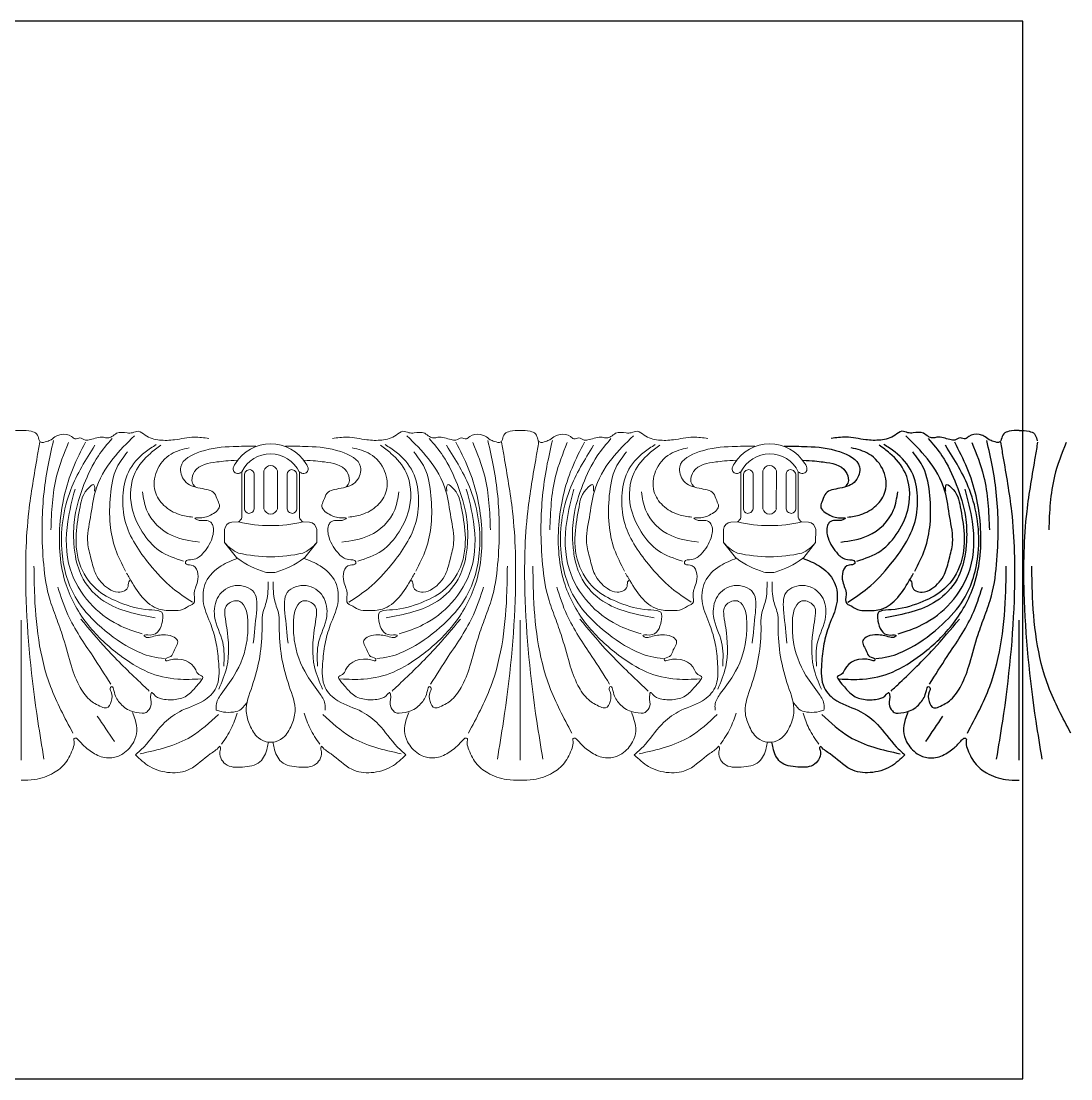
# Model space of a CAD drawing. Header units: millimetres. Extents: x 1308 to 1478, y 739 to 849.
# Drawn here: x 1369.2 to 1478.4, y 739.1 to 849.1 of the extents above; entities that cross this region are included whole.
import ezdxf

# ---------------------------------------------------------------- set-up
doc = ezdxf.new("R2010")
doc.units = ezdxf.units.MM
doc.layers.add('0.15', color=7, linetype='Continuous', lineweight=15)

msp = doc.modelspace()

# ---------------------------------------------------------------- linework, layer by layer
at = {"color": 7, "ltscale": 1000}
for p, q in [((1472.993100493983, 772.2223983788208), (1472.993100494215, 786.7732576365743)), ((1473.001883604633, 772.222399503713), (1472.998156449652, 786.7732582841054))]:
    msp.add_line(p, q, dxfattribs=at)
at = {"color": 6, "ltscale": 1000}
msp.add_lwpolyline([(1308.375779815698, 739.0793765252602), (1473.375779815698, 739.0793765252602), (1473.375779815698, 849.0793765252602), (1308.375779815698, 849.0793765252602)], close=True, dxfattribs=at)
at = {"color": 7, "ltscale": 1000}
for points in [[(1471.100607500364, 805.439387744751), (1470.986986235319, 805.3265137178169), (1470.322104700328, 805.3703132359005), (1469.891275802813, 805.5528897217519), (1469.343241373263, 805.9178857058796), (1468.833558600814, 806.0830365769143), (1467.766522304573, 805.8954364905294), (1467.402719200541, 805.6376629826191), (1466.886943174246, 805.7313845320532), (1466.323854823084, 805.5086192411181), (1465.807720370194, 805.5555585096517), (1464.4510752975, 805.7976332656035), (1463.996231810841, 805.7408037833447), (1463.560026512783, 805.8734582377292), (1463.067189795616, 806.2144351312818), (1461.967895096004, 806.2522691236445), (1461.437065148213, 806.2712646135988), (1460.811610550572, 806.4227575704499), (1460.110169491916, 806.0249511946677), (1458.604777337237, 805.5123869417512), (1457.047413310804, 805.5428425206846), (1455.001872114091, 805.8175706808033), (1453.466013689711, 805.6706303620231)], [(1472.993100494565, 806.5117694941218), (1471.947569800494, 806.421344682567), (1471.394158970401, 806.1618443119733), (1471.145769264967, 805.5861710759855), (1471.100607500364, 805.439387744751)], [(1472.993100494448, 806.5117694941218), (1474.038654316169, 806.4216124947925), (1474.59213159834, 806.1622538870361), (1474.840668752509, 805.5866442941988), (1474.885868113673, 805.4398725357823)], [(1465.372590352035, 800.1991443257939), (1465.368647658335, 800.7102956910312), (1465.42492065085, 800.8597478101074), (1465.873670883429, 800.6448318951807), (1466.871172399213, 798.579661068994), (1467.279061987716, 795.7250000045387), (1466.779415163164, 792.2896421034748), (1464.956456949189, 789.8233681635975), (1462.685465356055, 788.597766594663), (1459.709806863753, 787.869187514174), (1458.502267299871, 787.6834712780183), (1458.378251660568, 787.6062334181552), (1458.270006795949, 787.2503427102274), (1458.31660226751, 786.6779662120898), (1458.672519984026, 785.7033876877031), (1459.585791224334, 785.239175590912), (1460.220564916217, 785.1617807435032), (1460.084004342159, 785.0423132407523), (1459.563927195453, 785.0226898007895), (1458.867504110745, 785.1795203332949), (1458.229504578467, 785.2481238795954), (1457.248490691021, 785.0815601208524), (1456.748127013048, 784.6501584157741), (1457.130568305682, 783.5405706241072), (1457.447775938152, 783.0057141433281), (1458.002620475087, 782.6688189252673), (1457.98290700647, 782.619367856496), (1457.606200541089, 782.619367856496), (1454.84452279082, 781.623282041859), (1454.509035396342, 781.1286143661928), (1454.093977273744, 780.8254714650029), (1454.142006451915, 780.7138533382604), (1454.732693659327, 779.9639239549797), (1455.658509834389, 779.006771045264), (1456.983613357133, 778.5281160966188), (1458.420546011253, 778.6078657567778), (1459.218762279907, 779.0705079783729), (1459.442420542891, 779.2460200257701), (1459.522349697723, 779.0705079783729), (1459.485790174174, 778.0624911121486), (1459.824503408814, 777.337208769568), (1460.211604248452, 777.1114607156996), (1460.405154668446, 777.1114607156996), (1461.614844792475, 777.3372087695097), (1462.760376536822, 778.2077045681581), (1463.357156998198, 779.4650176161595), (1463.582965821446, 779.8680045800793), (1463.711999434698, 779.7873129948202), (1463.647482627955, 779.3359738746585), (1463.631353426445, 778.3365913220841), (1464.115229475963, 777.6595041481414), (1464.647851557424, 777.7671975868798), (1465.896610192209, 778.5179119076856), (1466.981209397036, 780.0006590344929), (1467.864014367759, 782.3047648661232), (1468.732840696885, 785.281091258621), (1469.44395927661, 787.2815832265114), (1470.128195853624, 789.327130612648), (1470.695226898486, 793.036117761214), (1470.824618938448, 796.6776002760962), (1470.231064317468, 802.7167531846717), (1469.637509696837, 805.4667035732346)], [(1454.310825429344, 780.6780601837017), (1456.715868609677, 780.6483895423517), (1459.834180929884, 781.3903125620491), (1462.753924856381, 783.1537533745795), (1465.990876415464, 786.2281969670948), (1468.324234255077, 790.4721975838984), (1468.970477601466, 796.6845077270045), (1467.598778607393, 802.606233970575), (1466.299481807462, 805.2929183886081)], [(1463.550348991714, 805.6632519484192), (1464.972227724455, 803.8646459312804), (1466.466150224394, 800.8787433000325), (1467.417056268732, 797.5441713867986), (1467.533186520635, 795.0816651473797), (1467.359349569258, 793.4301564365378), (1466.547513085952, 791.054464295732), (1464.38369107719, 788.7560100148476), (1459.059979250374, 787.0407643709259)], [(1461.616361431265, 790.9623224750321), (1461.73635144527, 790.8886854746597), (1461.880438980133, 790.2820856972176), (1462.263597126072, 789.8351422276392), (1462.910557325882, 789.6834922832713), (1463.917019509197, 790.0585354686409), (1465.23531292444, 791.5678134863192), (1465.725640654866, 793.143026262398), (1466.081916798092, 794.8232636894609), (1465.793024875176, 797.4650496767063), (1465.276531995576, 800.2098194771606), (1463.463968156324, 803.559305204828), (1461.218424858944, 805.948969234938)], [(1468.086597350844, 805.2549274087287), (1469.311699823196, 801.7569314871143), (1469.906688150902, 796.1601694100464)], [(1471.06655696344, 805.2943312762), (1471.316380375833, 803.8115841494218), (1472.203128040022, 798.0805977427153), (1472.495962656638, 789.642204565338), (1471.258673676009, 776.2613732945101), (1470.626767397811, 772.3376272185924)], [(1474.91995580513, 805.2948247939566), (1474.670512201916, 803.8120137243168), (1473.78523253994, 798.0808003681814), (1473.494559399736, 789.6423324589778), (1474.735275795403, 776.2618185546235), (1475.368187107797, 772.3382344681231)], [(1477.899925413261, 805.2561842346258), (1476.675718981143, 801.7578746217696), (1476.082164265168, 796.1609603240431)], [(1448.582808281713, 804.8723488227042), (1450.959535752376, 804.8411083061583), (1454.337349005811, 804.3098625382918), (1456.401528391008, 802.7158112597463), (1455.995072509348, 801.2781195511852), (1454.368890555645, 800.4967926639874), (1452.898624218022, 799.9653899086334), (1452.554893009317, 799.2153035378942), (1452.367077416809, 798.6214197495647), (1453.305438526393, 797.7151307963577), (1454.619072394631, 797.4338091604222), (1454.931620480213, 797.4025686439054), (1454.738428486929, 797.2502907494709), (1453.840211168117, 797.1642615885285), (1453.286441911197, 796.9675562258853), (1453.077120716403, 796.6355276210161), (1453.134827415644, 795.3559223451812), (1454.162078347592, 793.6584162908766), (1455.149543915828, 793.0858828052806), (1455.900089432787, 792.8489886375537), (1455.900089432787, 792.6910591924025), (1455.327323560556, 792.5135063072012), (1454.652406078018, 790.7996735509296), (1455.010115928086, 789.4481679908567), (1455.069973187474, 788.5140922465871), (1455.368184204632, 788.35506388879), (1456.203676850488, 787.897916230424), (1457.138453693082, 787.7787627027064), (1458.689724465785, 787.9377910604744), (1460.380064799403, 789.1500486902005), (1461.732408751453, 791.1574481089701), (1462.030978195555, 791.6543136099281)], [(1455.15456188966, 797.4901676801019), (1456.524827177007, 797.7639539150332), (1458.148141716909, 798.7120015485489), (1459.07575002564, 800.1867423118019), (1458.906931048212, 802.2723215155929), (1457.388993959128, 804.0630781567233), (1455.543096436373, 804.7123785396616)], [(1455.192555120168, 788.6685679663133), (1457.245264850742, 790.1045328121327), (1459.639913656702, 792.5932559673602), (1462.175424157129, 797.0499746737696), (1462.417720608832, 799.6931735487233), (1461.839936762768, 802.187391267209), (1460.103000957821, 804.2571147314666), (1458.944924278836, 805.0359298184558)], [(1456.111919614556, 792.9152373709876), (1458.612304297927, 794.004416785021), (1460.407663655653, 795.9692725858695), (1461.500506674591, 798.5832717820522), (1461.137778850691, 802.1439057241587), (1459.561418208945, 804.1291699026406), (1458.460331375896, 804.9706230100637)], [(1458.088642883999, 782.7802800644931), (1459.410520566347, 782.9920562290281), (1461.667175091407, 783.9016419201143), (1465.048931038658, 786.3708986228376), (1467.21812944808, 788.9197479982031), (1468.74000923098, 793.7494690522944), (1467.833906524884, 800.3613124339536), (1465.350726323155, 804.9648144717139)], [(1462.142090473742, 791.886184177034), (1463.199449248914, 794.1796148572976), (1463.73923986447, 796.7429070845465), (1463.718092688894, 799.7308505535111), (1463.039949365961, 802.6363755744751), (1461.948540053982, 804.2718715583251)], [(1454.456000405549, 794.9005001970727), (1457.302628431888, 795.5764729947186), (1459.951965622557, 798.2521987018627), (1460.374732087785, 800.1392896771649)], [(1460.418058029911, 785.3442002418378), (1462.924535967129, 786.3170519034538), (1465.865785495913, 788.5731195539629), (1467.900932318251, 792.1149149936318), (1468.150755730643, 797.0268975082363), (1467.394833813141, 800.4054259270997)], [(1450.499255268787, 793.2196938970519), (1452.200507009587, 792.4259236834405), (1453.778456782409, 790.7472948348659), (1454.020113191171, 788.4772468820374), (1453.253754404093, 786.2635479550445), (1452.704405695386, 784.3238183411813), (1452.456123954104, 782.2457791393317), (1452.723875219071, 779.7686592410828), (1454.041874528117, 778.3922077805546), (1456.546629481669, 777.2589746848316), (1458.273002963, 775.9284946142507), (1460.21322497127, 773.626026302918), (1461.122703855228, 772.7777483605241)], [(1467.616341515513, 775.0459759143923), (1469.94253082103, 779.8769528686462), (1471.614591392874, 789.7976222102225), (1471.664412704715, 792.3987484298341)], [(1478.377919156756, 775.0473541858009), (1476.050492488615, 779.8777351358367), (1474.375890824896, 789.7979758591027), (1474.325403244653, 792.3990892317888)], [(1463.687984845437, 780.1322145763479), (1465.522412713803, 783.0008475300492), (1468.133909675478, 787.3359009084743), (1469.184458343265, 790.229965840459)], [(1459.689376541599, 779.4132117346089), (1460.601572501891, 780.2824516330656), (1464.102326114615, 783.7807615296551), (1466.783716283458, 786.8905273141208)], [(1452.493690324784, 776.9883850798578), (1455.348506566555, 774.6586238962991), (1460.622351412148, 772.8815339184584)], [(1461.416993252304, 777.1927802510836), (1461.157850745552, 776.4505432563237), (1460.967884592897, 775.2247846998434), (1461.296203453279, 774.1373321484934), (1462.411268927575, 772.8903802767963), (1463.55930965878, 772.4732644359974), (1465.037461383919, 772.7165950920244), (1466.255036895582, 773.516132531593), (1467.022428467822, 774.2943196684864), (1467.350747328204, 774.524306385305), (1467.47261240736, 774.4894551558464), (1467.48981688912, 774.1940046431482), (1467.594119059806, 773.4814382896511), (1468.391976901748, 771.93244242941), (1469.617796227521, 770.8999355100605), (1471.596670057344, 770.2175107603762), (1472.993100493866, 770.1299117241797), (1472.997760041104, 770.1299117241797)], [(1463.305901979515, 774.1754801158604), (1465.080831015202, 776.799055550764)]]:
    msp.add_spline(points, degree=3, dxfattribs=at)
for points, knots in [([(1450.4744073414, 803.4185603146834), (1451.520927126472, 803.3677690470868), (1452.844610459822, 803.2322386292435), (1454.858822397142, 802.8998800015761), (1455.329318355023, 801.3572373516727), (1455.173151154489, 800.9169562735406), (1454.880303141847, 800.6401710875725), (1454.835086052492, 800.6024798293292)], [0, 0, 0, 0, 1.059960521990603, 2.633749224499352, 3.23269479880992, 3.648888026279081, 3.724523652289306, 3.724523652289306, 3.724523652289306, 3.724523652289306]), ([(1461.122703855228, 772.7777483605241), (1460.652157984394, 772.3272610511558), (1459.643258456559, 771.3613691754217), (1457.576983689749, 770.7844338532232), (1455.167223526583, 771.092533854644), (1453.765923275216, 772.7274319979115), (1452.67546274322, 773.2610760867756), (1452.362741872737, 773.6844688404162), (1452.19923448034, 773.536357641271), (1452.515434293378, 772.8499269383246), (1451.841115708881, 771.457481473677), (1449.95293555241, 771.4539919985618), (1448.041680962382, 771.7326913407232), (1447.444418989773, 773.1716036444341), (1447.32926834172, 773.907361001875), (1447.29893934268, 774.1082225106875)], [0, 0, 0, 0, 1.22365319609993, 2.623640347434239, 3.928188809638126, 5.628033051819509, 6.377682376272624, 6.419805265586657, 6.46616871036114, 6.703969243148592, 7.668595626869912, 8.807610128940487, 10.02275243964195, 11.0595638399057, 11.44950961451036, 11.44950961451036, 11.44950961451036, 11.44950961451036])]:
    msp.add_open_spline(points, degree=3, knots=knots, dxfattribs=at)
at = {"layer": '0.15', "color": 7, "ltscale": 1000}
for p, q in [((1394.471164504135, 802.3131319684544), (1394.473467489075, 798.352480299196)), ((1395.877978198998, 802.3131319684544), (1395.873655098443, 798.3452678638205)), ((1446.347993256768, 802.313131968047), (1446.352316357264, 798.345267863413)), ((1447.754806951631, 802.3131319680324), (1447.752503966633, 798.352480298774)), ((1369.232870961318, 772.2223983796503), (1369.232870961318, 786.7732576374037)), ((1421.112985727621, 772.2223983794756), (1421.112985727737, 786.7732576372291)), ((1421.112985727679, 772.2223983794756), (1421.112985727796, 786.7732576372291))]:
    msp.add_line(p, q, dxfattribs=at)
for points in [[(1395.172928344644, 805.1254485533209, 0.2556505553589752), (1391.515820422279, 803.0794290751583)], [(1395.172928344644, 805.1254485533209, -0.2556505553589752), (1398.830036266892, 803.0794290751583)], [(1447.05304311118, 805.1254485529134, 0.2556505553589752), (1443.395935188932, 803.079429074809)], [(1447.05304311118, 805.1254485529134, -0.2556505553589752), (1450.710151033545, 803.0794290746926)], [(1398.148215517587, 802.1954653813227, 0.6270803597475134), (1392.185248956328, 802.2241263475225)], [(1444.077755938179, 802.1954653809589, -0.6270803597475134), (1450.040722499438, 802.2241263470569)], [(1392.185248956328, 802.2241263475225), (1392.185248956328, 797.4840732346711, -0.2053084891741226), (1391.820925539661, 796.9991107179594)], [(1395.877978198998, 802.3131319684544, 0.7721825559998234), (1394.471164504135, 802.3131319684544)], [(1398.16060773296, 802.2241263475225), (1398.16060773296, 797.4840732346711, 0.2053084891741226), (1398.524931149626, 796.9991107179594)], [(1444.065363722922, 802.2241263470569), (1444.065363722981, 797.4840732342054, -0.2053084891741226), (1443.701040306314, 796.9991107174937)], [(1446.347993256768, 802.313131968047, -0.7721825559998234), (1447.754806951631, 802.3131319680324)], [(1450.040722499438, 802.2241263470569), (1450.04072249938, 797.4840732342054, 0.2053084891741226), (1450.405045916046, 796.9991107174937)], [(1395.877978198998, 798.3610744368416, -0.7721825559998234), (1394.471164504135, 798.3610744368416)], [(1446.34799325671, 798.3610744364341, 0.7721825559998234), (1447.754806951572, 798.3610744364196)], [(1391.820925539545, 796.9991107179594), (1391.13800220763, 796.9905615721873, 0.3461177299774437), (1390.378975512529, 796.2174568358532), (1390.388336084794, 794.853575272653, 0.1229547354639756), (1391.820925539661, 793.762452447736)], [(1398.524931149394, 796.9991107179594, -0.1156953294714904), (1391.820925539661, 796.9991107179594)], [(1398.524931149626, 796.9991107179594), (1399.207854481541, 796.9905615721873, -0.3461177299774437), (1399.966881176642, 796.2174568358532), (1399.957520604377, 794.853575272653, -0.1229547354639756), (1398.52493114951, 793.762452447736)], [(1443.701040306081, 796.9991107175956), (1443.018116974166, 796.990561571838, 0.3461177299774437), (1442.259090279065, 796.2174568355185), (1442.268450851272, 794.8535752723183, 0.1229547354639756), (1443.701040306139, 793.7624524473722)], [(1443.701040306314, 796.9991107175956, 0.1156953294714904), (1450.405045916046, 796.9991107174937)], [(1450.405045916163, 796.9991107174937), (1451.087969248078, 796.9905615717071, -0.3461177299774437), (1451.846995943179, 796.2174568353585), (1451.837635370855, 794.8535752721582, -0.1229547354639756), (1450.405045915988, 793.7624524472703)], [(1395.172928344644, 791.7258276616703, -0.05207896063776871), (1394.588264038332, 791.7719665208351, -0.08124607490239523), (1391.761802570731, 793.1916435927924), (1391.613820343755, 793.3099500722237), (1390.388336084794, 794.853575272653)], [(1395.172928344644, 791.7258276616703, 0.05207896063776871), (1395.75759265084, 791.7719665208351, 0.08124607490239523), (1398.584054118441, 793.1916435927924), (1398.732036345416, 793.3099500722237), (1399.957520604377, 794.853575272653)], [(1447.053043110947, 791.7258276612629, -0.05207896063776871), (1446.468378804751, 791.7719665204277, -0.08124607490239523), (1443.641917337209, 793.1916435924286), (1443.493935110233, 793.3099500718745), (1442.268450851272, 794.8535752723183)], [(1447.053043110947, 791.7258276612629, 0.05207896063776871), (1447.63770741726, 791.7719665204131, 0.08124607490239523), (1450.464168884919, 793.1916435923267), (1450.612151111894, 793.3099500717581), (1451.837635370855, 794.8535752721582)], [(1398.524931149394, 793.762452447736, -0.1156953294714904), (1391.820925539661, 793.762452447736)], [(1443.701040306256, 793.7624524473722, 0.1156953294714904), (1450.405045915988, 793.7624524472703)]]:
    msp.add_lwpolyline(points, format="xyb", dxfattribs=at)
for points in [[(1392.444947756314, 801.8339819358152), (1392.444947756314, 798.3452084807577, 0.3604992360851063), (1392.879442490415, 797.885464191997, 0.4301313309416107), (1393.466887702827, 798.482750061703), (1393.466887702827, 801.971523516775, 0.3604992360851063), (1393.027836992242, 802.4357147889168, 0.4301313309416107)], [(1397.900908932857, 801.8339819358152), (1397.900908932857, 798.3452084807577, -0.3604992360851063), (1397.466414198814, 797.885464191997, -0.4301313309416107), (1396.878968986344, 798.482750061703), (1396.878968986344, 801.971523516775, -0.3604992360851063), (1397.31801969693, 802.4357147889168, -0.4301313309416107)], [(1444.325062522908, 801.8339819354514), (1444.32506252285, 798.3452084803939, 0.3604992360851063), (1444.759557256893, 797.8854641916187, 0.4301313309416107), (1445.347002469363, 798.4827500613101), (1445.347002469422, 801.9715235163821, 0.3604992360851063), (1444.907951758836, 802.4357147885385, 0.4301313309416107)], [(1449.781023699452, 801.8339819353641), (1449.781023699394, 798.3452084803066, -0.3604992360851063), (1449.346528965292, 797.8854641915459, -0.4301313309416107), (1448.759083752881, 798.4827500612664), (1448.759083752939, 801.9715235163385, -0.3604992360851063), (1449.198134463524, 802.4357147884657, -0.4301313309416107)]]:
    msp.add_lwpolyline(points, format="xyb", close=True, dxfattribs=at)
for points in [[(1369.232870961492, 806.5117694949367), (1368.18729408069, 806.4218803137992), (1367.633750382764, 806.162663485964), (1367.385065796272, 805.5871175739376), (1367.339828841457, 805.4403573980599)], [(1369.232870961259, 806.5117694949658), (1370.278401655331, 806.4213446833819), (1370.831812485423, 806.1618443127591), (1371.080202190857, 805.5861710767713), (1371.12536395546, 805.4393877455659)], [(1371.12536395546, 805.4393877455659), (1371.238985220505, 805.3265137186318), (1371.903866755496, 805.3703132367154), (1372.334695653011, 805.5528897225086), (1372.882730082561, 805.9178857066363), (1373.39241285501, 806.083036577671), (1374.459449151251, 805.895436491257), (1374.823252255283, 805.6376629833467), (1375.339028281578, 805.7313845328099), (1375.90211663274, 805.5086192418748), (1376.41825108563, 805.5555585103502), (1377.774896158324, 805.797633266302), (1378.229739644983, 805.7408037840141), (1378.665944943041, 805.8734582384277), (1379.158781660208, 806.2144351319803), (1380.25807635982, 806.2522691243139), (1380.788906307611, 806.271264614239), (1381.414360905252, 806.4227575710902), (1382.115801963908, 806.0249511952788), (1383.621194118587, 805.5123869423333), (1385.17855814502, 805.5428425212376), (1387.224099341733, 805.8175706813272), (1388.759957766113, 805.6706303625178)], [(1419.220492733595, 805.4393877453913), (1419.106871468666, 805.3265137184571), (1418.441989933559, 805.370313236599), (1418.01116103616, 805.5528897223921), (1417.463126606493, 805.9178857064908), (1416.953443834162, 806.0830365775546), (1415.886407538037, 805.8954364911406), (1415.522604434005, 805.6376629832012), (1415.00682840771, 805.7313845326935), (1414.443740056431, 805.5086192417584), (1413.927605603541, 805.5555585102338), (1412.570960530964, 805.7976332661856), (1412.116117044188, 805.7408037839268), (1411.679911746131, 805.8734582383404), (1411.187075028847, 806.2144351318639), (1410.087780329352, 806.2522691241975), (1409.556950381444, 806.2712646141226), (1408.931495783803, 806.422757571032), (1408.230054725263, 806.0249511952206), (1406.724662570701, 805.512386942275), (1405.167298544151, 805.5428425212085), (1403.121757347439, 805.817570681269), (1401.585898923175, 805.6706303625178)], [(1421.112985727796, 806.5117694947912), (1420.067455033957, 806.4213446832655), (1419.514044203748, 806.1618443126135), (1419.265654498198, 805.5861710766549), (1419.220492733595, 805.4393877453913)], [(1421.112985728028, 806.5117694947912), (1422.158516421867, 806.4213446832655), (1422.711927252076, 806.1618443125844), (1422.960316957626, 805.5861710766258), (1423.005478722229, 805.4393877453913)], [(1423.005478722229, 805.4393877453913), (1423.119099987158, 805.3265137184571), (1423.783981522265, 805.3703132365408), (1424.214810419664, 805.5528897223339), (1424.762844849331, 805.9178857064326), (1425.272527621662, 806.0830365774964), (1426.339563917787, 805.8954364910533), (1426.703367021819, 805.637662983143), (1427.219143048114, 805.7313845325771), (1427.782231399393, 805.508619241642), (1428.298365852283, 805.5555585101174), (1429.65501092486, 805.7976332660401), (1430.109854411636, 805.7408037837813), (1430.546059709694, 805.8734582381949), (1431.038896426977, 806.2144351317183), (1432.138191126473, 806.2522691240229), (1432.66902107438, 806.271264613948), (1433.294475672021, 806.4227575708283), (1433.995916730561, 806.024951195046), (1435.501308885123, 805.5123869420422), (1437.058672911673, 805.5428425209466), (1439.104214108385, 805.817570680978), (1440.640072532649, 805.6706303621977)], [(1371.159414492384, 805.2943312770149), (1370.909591079992, 803.8115841502076), (1370.022843415569, 798.0805977435302), (1369.730008798953, 789.6422045661529), (1370.967297779349, 776.261373295325), (1371.599204057547, 772.3376272193782)], [(1376.853381103672, 800.1991443264924), (1376.857323797372, 800.7102956917297), (1376.801050804857, 800.859747810835), (1376.352300572278, 800.6448318958792), (1375.354799056378, 798.5796610697216), (1374.946909467875, 795.7250000052663), (1375.446556292543, 792.2896421041733), (1377.269514506403, 789.823368164296), (1379.540506099536, 788.5977665953324), (1382.516164591721, 787.8691875148143), (1383.72370415572, 787.6834712786294), (1383.847719795023, 787.6062334187372), (1383.955964659526, 787.2503427108095), (1383.909369188081, 786.677966212701), (1383.553451471449, 785.7033876883143), (1382.640180231141, 785.2391755915232), (1382.005406539374, 785.1617807441435), (1382.141967113315, 785.0423132413925), (1382.662044260022, 785.0226898014007), (1383.358467344846, 785.1795203339061), (1383.996466877124, 785.2481238801774), (1384.977480764454, 785.0815601214344), (1385.477844442426, 784.650158416327), (1385.095403149793, 783.5405706246893), (1384.778195517323, 783.0057141439102), (1384.223350980272, 782.6688189258493), (1384.243064449005, 782.619367857078), (1384.619770914269, 782.619367857078), (1387.381448664655, 781.623282042412), (1387.716936059016, 781.1286143667458), (1388.131994181731, 780.8254714655268), (1388.083965003443, 780.7138533387842), (1387.493277796031, 779.9639239555327), (1386.567461620969, 779.006771045817), (1385.242358098225, 778.5281160972008), (1383.805425444105, 778.6078657573889), (1383.007209175452, 779.070507978955), (1382.783550912467, 779.2460200263813), (1382.703621757635, 779.070507978955), (1382.7401812813, 778.0624911127888), (1382.401468046544, 777.33720877015), (1382.014367206906, 777.1114607163399), (1381.820816786912, 777.1114607163399), (1380.611126662883, 777.33720877015), (1379.465594918653, 778.2077045688275), (1378.868814457161, 779.4650176168288), (1378.643005634029, 779.8680045807778), (1378.513972020777, 779.7873129954896), (1378.578488827519, 779.335973875357), (1378.59461802903, 778.3365913227535), (1378.110741979395, 777.6595041488108), (1377.578119898051, 777.7671975875783), (1376.32936126315, 778.5179119084132), (1375.244762058439, 780.0006590352205), (1374.361957087833, 782.3047648668799), (1373.49313075859, 785.2810912593777), (1372.782012178981, 787.2815832272972), (1372.097775601967, 789.3271306134338), (1371.530744557222, 793.0361177619707), (1371.40135251726, 796.677600276882), (1371.99490713824, 802.7167531854284), (1372.588461758987, 805.4667035740204)], [(1374.13937410498, 805.2549274094854), (1372.914271632511, 801.7569314879001), (1372.319283304689, 796.1601694108613)], [(1387.915146026015, 780.6780601842256), (1385.510102845798, 780.6483895429337), (1382.391790525591, 781.3903125626312), (1379.47204659921, 783.153753375278), (1376.235095040127, 786.2281969677933), (1373.901737200515, 790.4721975846551), (1373.255493854358, 796.6845077277612), (1374.627192848315, 802.6062339713026), (1375.926489648362, 805.2929183893357)], [(1378.67562246411, 805.6632519491177), (1377.253743731369, 803.8646459319789), (1375.759821231313, 800.878743300731), (1374.808915187092, 797.5441713875261), (1374.692784935072, 795.0816651481364), (1374.866621886333, 793.4301564372654), (1375.678458369639, 791.0544642964887), (1377.842280378401, 788.756010015546), (1383.165992205217, 787.0407643715662)], [(1380.609610024327, 790.9623224756724), (1380.489620010321, 790.8886854753291), (1380.345532475458, 790.2820856978578), (1379.96237432952, 789.8351422283085), (1379.315414129709, 789.6834922839698), (1378.308951946394, 790.0585354693394), (1376.990658531151, 791.5678134870177), (1376.500330800842, 793.1430262630965), (1376.1440546575, 794.8232636901594), (1376.432946580531, 797.4650496774339), (1376.949439460132, 800.2098194778591), (1378.7620032995, 803.5593052054974), (1381.00754659688, 805.9489692355783)], [(1413.492475585499, 800.199144326376), (1413.488532891683, 800.7102956916715), (1413.544805884314, 800.8597478107185), (1413.993556116893, 800.6448318957628), (1414.991057632677, 798.5796610696052), (1415.39894722118, 795.7250000051499), (1414.899300396512, 792.2896421040568), (1413.076342182652, 789.8233681641796), (1410.805350589635, 788.597766595245), (1407.829692097333, 787.869187514727), (1406.622152533335, 787.683471278513), (1406.498136894032, 787.606233418679), (1406.389892029529, 787.2503427107222), (1406.436487500974, 786.6779662126428), (1406.792405217489, 785.703387688256), (1407.705676457797, 785.239175591465), (1408.340450149681, 785.1617807440853), (1408.203889575623, 785.0423132413343), (1407.683812428917, 785.0226898013425), (1406.987389344209, 785.1795203338479), (1406.34938981193, 785.2481238801192), (1405.368375924485, 785.0815601213471), (1404.868012246628, 784.6501584162979), (1405.250453539145, 783.5405706245729), (1405.567661171732, 783.0057141437937), (1406.122505708667, 782.6688189257911), (1406.102792239933, 782.6193678569907), (1405.726085774553, 782.6193678569907), (1402.9644080244, 781.6232820423538), (1402.628920630039, 781.1286143666875), (1402.213862507324, 780.8254714654977), (1402.261891685612, 780.713853338726), (1402.852578893024, 779.9639239554745), (1403.77839506797, 779.0067710457879), (1405.103498590714, 778.5281160971717), (1406.54043124495, 778.6078657573307), (1407.338647513603, 779.0705079788968), (1407.562305776471, 779.2460200263231), (1407.642234931303, 779.0705079788968), (1407.605675407638, 778.0624911127306), (1407.944388642394, 777.3372087700918), (1408.331489482149, 777.1114607162817), (1408.525039902026, 777.1114607162817), (1409.734730026172, 777.3372087700918), (1410.880261770402, 778.207704568711), (1411.477042231778, 779.4650176167415), (1411.70285105491, 779.8680045806905), (1411.831884668161, 779.7873129954023), (1411.767367861419, 779.3359738752697), (1411.751238659908, 778.3365913226662), (1412.23511470966, 777.6595041487526), (1412.767736790887, 777.7671975874619), (1414.016495425789, 778.5179119082968), (1415.1010946305, 780.000659035104), (1415.983899601222, 782.3047648667634), (1416.852725930348, 785.2810912592613), (1417.563844510074, 787.2815832271517), (1418.248081087087, 789.3271306133174), (1418.815112131833, 793.0361177618543), (1418.944504171795, 796.6776002767656), (1418.350949550932, 802.716753185312), (1417.757394930068, 805.4667035738748)], [(1402.43071066304, 780.6780601841674), (1404.835753843141, 780.6483895428755), (1407.954066163347, 781.390312562573), (1410.873810089844, 783.1537533751616), (1414.110761648928, 786.2281969676769), (1416.44411948854, 790.4721975845387), (1417.090362834813, 796.6845077276157), (1415.71866384074, 802.6062339711862), (1414.419367040693, 805.2929183892193)], [(1411.670234225177, 805.6632519490013), (1413.092112957802, 803.8646459318625), (1414.586035457858, 800.8787433006728), (1415.536941501963, 797.5441713874388), (1415.653071753983, 795.08166514802), (1415.479234802722, 793.430156437149), (1414.667398319416, 791.0544642963723), (1412.503576310653, 788.7560100154296), (1407.179864483955, 787.0407643714498)], [(1409.736246664728, 790.9623224756142), (1409.856236678734, 790.8886854752127), (1410.000324213597, 790.2820856977996), (1410.383482359535, 789.8351422282212), (1411.030442559346, 789.6834922838534), (1412.036904742661, 790.058535469223), (1413.355198157904, 791.5678134869013), (1413.84552588833, 793.1430262629801), (1414.201802031555, 794.823263690043), (1413.912910108524, 797.4650496773174), (1413.396417228923, 800.2098194777427), (1411.583853389555, 803.55930520541), (1409.338310092407, 805.948969235491)], [(1416.206482584308, 805.254927409369), (1417.431585056544, 801.7569314877546), (1418.026573384366, 796.1601694106866)], [(1419.186442196788, 805.2943312768402), (1419.43626560918, 803.8115841500621), (1420.323013273486, 798.0805977433847), (1420.615847890218, 789.6422045660365), (1419.378558909706, 776.2613732951504), (1418.746652631507, 772.3376272192327)], [(1423.039529259036, 805.2943312768402), (1422.789705846644, 803.811584150033), (1421.902958182338, 798.0805977433847), (1421.610123565373, 789.6422045660365), (1422.847412545652, 776.2613732951504), (1423.479318823851, 772.3376272192036)], [(1428.733495870325, 800.1991443262596), (1428.737438564141, 800.7102956915551), (1428.68116557151, 800.8597478106021), (1428.232415338931, 800.6448318956463), (1427.234913823148, 798.5796610694888), (1426.827024234644, 795.7250000050917), (1427.326671059196, 792.2896421039695), (1429.149629272939, 789.8233681640631), (1431.420620865956, 788.5977665950704), (1434.396279358258, 787.8691875145232), (1435.60381892214, 787.6834712782802), (1435.72783456156, 787.6062334184462), (1435.836079426062, 787.2503427104893), (1435.789483954617, 786.67796621241), (1435.433566237985, 785.7033876880232), (1434.520294997677, 785.2391755912613), (1433.885521305911, 785.1617807438815), (1434.022081879852, 785.0423132411306), (1434.542159026558, 785.0226898011097), (1435.238582111382, 785.1795203336442), (1435.876581643661, 785.2481238798864), (1436.85759553099, 785.0815601210852), (1437.357959208963, 784.650158416036), (1436.975517916329, 783.54057062434), (1436.658310283859, 783.0057141435609), (1436.103465746808, 782.6688189255583), (1436.123179215425, 782.6193678567579), (1436.499885680805, 782.6193678567579), (1439.261563431191, 781.6232820420628), (1439.597050825436, 781.1286143663965), (1440.012108948034, 780.8254714651775), (1439.964079769863, 780.713853338435), (1439.373392562451, 779.9639239551834), (1438.447576387505, 779.0067710454969), (1437.122472864761, 778.5281160969098), (1435.685540210525, 778.6078657570979), (1434.887323941872, 779.0705079786931), (1434.663665679003, 779.2460200260903), (1434.583736524171, 779.0705079786931), (1434.62029604772, 778.0624911124978), (1434.281582812964, 777.3372087699172), (1433.89448197321, 777.111460716078), (1433.700931553332, 777.111460716078), (1432.491241429187, 777.3372087699172), (1431.345709684956, 778.2077045685655), (1430.748929223697, 779.465017616596), (1430.523120400449, 779.868004580545), (1430.394086787197, 779.7873129952568), (1430.458603593939, 779.3359738751242), (1430.47473279545, 778.3365913225207), (1429.990856745815, 777.659504148578), (1429.458234664471, 777.7671975873454), (1428.209476029686, 778.5179119081804), (1427.124876824859, 780.0006590350167), (1426.242071854253, 782.3047648666761), (1425.373245525127, 785.281091259174), (1424.662126945401, 787.2815832270935), (1423.977890368504, 789.3271306132592), (1423.410859323758, 793.036117761796), (1423.281467283912, 796.6776002767074), (1423.875021904892, 802.7167531852538), (1424.468576525756, 805.4667035738166)], [(1426.019488871516, 805.2549274092817), (1424.794386399164, 801.7569314876964), (1424.199398071458, 796.1601694106575)], [(1439.795260792434, 780.6780601838764), (1437.390217612217, 780.6483895425845), (1434.271905292127, 781.3903125623401), (1431.35216136563, 783.1537533750161), (1428.115209806663, 786.2281969675605), (1425.781851967051, 790.4721975844514), (1425.135608620894, 796.6845077275575), (1426.507307614967, 802.606233971128), (1427.806604415131, 805.292918389132)], [(1430.555737230647, 805.6632519488849), (1429.133858498022, 803.864645931746), (1427.639935997966, 800.8787433005564), (1426.689029953628, 797.5441713873515), (1426.572899701725, 795.0816651479327), (1426.746736652869, 793.4301564370908), (1427.558573136175, 791.0544642962559), (1429.722395144938, 788.7560100153132), (1435.04610697152, 787.0407643712169)], [(1432.489724790863, 790.9623224754396), (1432.369734776858, 790.8886854750381), (1432.225647241994, 790.282085697625), (1431.842489096056, 789.8351422280466), (1431.195528896245, 789.6834922837079), (1430.18906671293, 790.0585354691066), (1428.870773297687, 791.5678134867849), (1428.380445567378, 793.1430262628637), (1428.024169424036, 794.8232636899265), (1428.313061347184, 797.465049677201), (1428.829554226901, 800.2098194776263), (1430.642118066269, 803.5593052052645), (1432.887661363417, 805.9489692352872)], [(1384.137328571476, 782.7802800650752), (1382.815450889011, 782.9920562296393), (1380.558796364068, 783.9016419207546), (1377.177040416933, 786.370898623536), (1375.007842007511, 788.9197479989307), (1373.485962224611, 793.7494690530511), (1374.392064930824, 800.3613124347103), (1376.875245132669, 804.9648144724415)], [(1380.083880981849, 791.8861841777034), (1379.026522206794, 794.179614857967), (1378.486731591354, 796.7429070852158), (1378.507878766814, 799.7308505541805), (1379.186022089747, 802.6363755751445), (1380.277431401842, 804.2718715589654)], [(1387.033416335424, 788.6685679668371), (1384.980706604849, 790.1045328127148), (1382.58605779889, 792.5932559679422), (1380.050547298462, 797.049974674439), (1379.808250846992, 799.6931735493636), (1380.386034693056, 802.1873912678493), (1382.122970498003, 804.2571147321069), (1383.281047176988, 805.0359298190378)], [(1393.643163174111, 804.8723488231699), (1391.266435703448, 804.841108306653), (1387.888622450013, 804.3098625388157), (1385.824443064816, 802.7158112603283), (1386.230898946476, 801.2781195517673), (1387.857080900063, 800.4967926645113), (1389.327347237802, 799.9653899091572), (1389.671078446274, 799.2153035383599), (1389.858894038898, 798.6214197500885), (1388.920532929198, 797.7151307968816), (1387.60689906096, 797.4338091609461), (1387.294350975611, 797.4025686444584), (1387.487542968895, 797.2502907500239), (1388.385760287707, 797.1642615890523), (1388.93952954451, 796.9675562264092), (1389.148850739421, 796.6355276215108), (1389.091144040063, 795.3559223456759), (1388.063893108116, 793.6584162914005), (1387.07642753988, 793.0858828058044), (1386.32588202292, 792.8489886380776), (1386.32588202292, 792.6910591929263), (1386.898647895036, 792.5135063077541), (1387.573565377574, 790.7996735514535), (1387.215855527505, 789.4481679914097), (1387.155998268117, 788.5140922471401), (1386.85778725096, 788.355063889343), (1386.022294605104, 787.8979162310061), (1385.087517762393, 787.7787627032594), (1383.53624698969, 787.9377910610856), (1381.845906656188, 789.1500486908408), (1380.493562704138, 791.1574481096395), (1380.194993260036, 791.6543136105684)], [(1386.114051841152, 792.9152373715406), (1383.613667157664, 794.0044167856031), (1381.818307800055, 795.9692725864807), (1380.725464781117, 798.5832717826925), (1381.088192605133, 802.143905724799), (1382.664553246879, 804.1291699032517), (1383.765640079928, 804.9706230106749)], [(1387.071409566048, 797.4901676806548), (1385.701144278701, 797.7639539156153), (1384.077829738799, 798.712001549131), (1383.150221430184, 800.1867423124131), (1383.319040407496, 802.272321516175), (1384.836977496696, 804.0630781573054), (1386.682875019451, 804.7123785401855)], [(1396.702693514944, 804.8723488231699), (1399.079420985723, 804.8411083065948), (1402.457234239158, 804.3098625387574), (1404.521413624472, 802.7158112602701), (1404.114957742695, 801.2781195517091), (1402.488775788992, 800.4967926644531), (1401.018509451253, 799.965389909099), (1400.674778242781, 799.2153035383599), (1400.486962650157, 798.6214197500303), (1401.425323759857, 797.7151307968234), (1402.738957628095, 797.4338091608879), (1403.051505713443, 797.4025686444002), (1402.85831372016, 797.2502907499656), (1401.960096401348, 797.1642615889941), (1401.406327144661, 796.967556226351), (1401.197005949634, 796.6355276215108), (1401.254712648992, 795.3559223456468), (1402.281963581056, 793.6584162914005), (1403.269429149175, 793.0858828058044), (1404.019974666251, 792.8489886380194), (1404.019974666251, 792.6910591928681), (1403.447208794019, 792.5135063076959), (1402.772291311481, 790.7996735514243), (1403.130001161549, 789.4481679913515), (1403.189858420938, 788.514092247111), (1403.488069438095, 788.3550638892848), (1404.323562083951, 787.8979162309479), (1405.258338926778, 787.7787627032012), (1406.809609699365, 787.9377910609983), (1408.499950032867, 789.1500486907826), (1409.852293985034, 791.1574481095231), (1410.150863429019, 791.6543136105101)], [(1403.274447123007, 797.4901676805966), (1404.644712410354, 797.7639539155571), (1406.268026950256, 798.7120015490727), (1407.195635258871, 800.1867423123549), (1407.026816281676, 802.2723215161168), (1405.508879192592, 804.0630781572472), (1403.662981669604, 804.7123785401855)], [(1403.312440353631, 788.6685679668371), (1405.365150084323, 790.1045328125983), (1407.759798890165, 792.593255967884), (1410.295309390593, 797.0499746743226), (1410.537605842062, 799.6931735493054), (1409.959821996115, 802.1873912677329), (1408.222886191168, 804.2571147320195), (1407.0648095123, 805.0359298189505)], [(1404.231804848019, 792.9152373715115), (1406.732189531391, 794.0044167855449), (1408.527548889, 795.9692725863933), (1409.620391907938, 798.5832717826052), (1409.257664084038, 802.1439057247117), (1407.681303442176, 804.1291699031935), (1406.580216609127, 804.9706230105876)], [(1406.208528117462, 782.780280065017), (1407.530405799927, 782.9920562295811), (1409.787060324987, 783.9016419206673), (1413.168816272122, 786.3708986234196), (1415.338014681543, 788.9197479988143), (1416.859894464444, 793.7494690529347), (1415.953791758231, 800.3613124345939), (1413.470611556619, 804.9648144723251)], [(1410.261975707206, 791.886184177587), (1411.319334482261, 794.1796148578796), (1411.859125097701, 796.7429070851576), (1411.837977922241, 799.7308505541223), (1411.159834599308, 802.6363755750572), (1410.068425287212, 804.271871558878)], [(1436.017443337896, 782.7802800647842), (1434.695565655547, 782.9920562293773), (1432.438911130605, 783.9016419204927), (1429.057155183469, 786.3708986232741), (1426.887956774048, 788.9197479987561), (1425.366076991148, 793.7494690528474), (1426.272179697593, 800.3613124344774), (1428.755359899205, 804.9648144722087)], [(1431.963995748385, 791.8861841774124), (1430.90663697333, 794.179614857705), (1430.366846357891, 796.742907084983), (1430.387993533583, 799.7308505539477), (1431.0661368564, 802.6363755749117), (1432.157546168612, 804.2718715587034)], [(1438.91353110196, 788.6685679665461), (1436.860821371269, 790.1045328123655), (1434.466172565426, 792.5932559676512), (1431.930662065231, 797.049974674148), (1431.688365613762, 799.6931735491307), (1432.266149459592, 802.1873912675583), (1434.003085264656, 804.2571147318158), (1435.161161943524, 805.0359298187468)], [(1445.52327794088, 804.8723488227624), (1443.146550470101, 804.8411083062456), (1439.768737216666, 804.3098625384664), (1437.704557831352, 802.7158112599791), (1438.111013713013, 801.2781195514181), (1439.737195666832, 800.4967926641621), (1441.207462004455, 799.965389908808), (1441.551193213043, 799.2153035380688), (1441.739008805551, 798.6214197497102), (1440.800647695967, 797.7151307965032), (1439.487013827729, 797.4338091605969), (1439.174465742148, 797.4025686441091), (1439.367657735431, 797.2502907496746), (1440.265875054243, 797.1642615887031), (1440.819644311163, 796.96755622606), (1441.028965505957, 796.6355276211907), (1440.971258806716, 795.3559223453267), (1439.944007874652, 793.6584162910804), (1438.956542306532, 793.0858828055134), (1438.205996789457, 792.8489886377283), (1438.205996789457, 792.6910591926062), (1438.778762661572, 792.513506307434), (1439.45368014411, 790.7996735511333), (1439.095970294042, 789.4481679910605), (1439.036113034654, 788.5140922468199), (1438.737902017379, 788.3550638889938), (1437.902409371523, 787.8979162306568), (1436.967632528813, 787.7787627029393), (1435.41636175611, 787.9377910607654), (1433.726021422724, 789.1500486905788), (1432.373677470558, 791.1574481093485), (1432.075108026573, 791.6543136103355)], [(1437.994166607688, 792.9152373712495), (1435.493781924317, 794.0044167853121), (1433.698422566707, 795.9692725861896), (1432.60557954777, 798.5832717824305), (1432.96830737167, 802.1439057245079), (1434.544668013648, 804.1291699029898), (1435.645754846697, 804.9706230103548)], [(1438.951524332701, 797.4901676803056), (1437.581259045353, 797.7639539152951), (1435.957944505451, 798.7120015488399), (1435.030336196836, 800.1867423121512), (1435.199155174148, 802.2723215159131), (1436.717092263232, 804.0630781570144), (1438.56298978622, 804.7123785398944)], [(1392.18524895627, 802.224126347508), (1391.94987636404, 802.0652501925288), (1391.496483537554, 802.1084015246524), (1391.28442232958, 802.4494932581365), (1391.515820422279, 803.0794290751728)], [(1398.160607732785, 802.224126347508), (1398.395980325015, 802.0652501925288), (1398.849373151617, 802.1084015246524), (1399.061434359708, 802.4494932581365), (1398.830036266892, 803.0794290751728)], [(1444.065363722922, 802.2241263471587), (1443.829991130693, 802.0652501921795), (1443.37659830409, 802.1084015243032), (1443.164537096116, 802.4494932577873), (1443.395935188932, 803.0794290748236)], [(1450.040722499438, 802.2241263470423), (1450.276095091667, 802.0652501920631), (1450.72948791827, 802.1084015241868), (1450.941549126244, 802.4494932576708), (1450.710151033545, 803.0794290747071)], [(1381.807913425564, 785.344200242449), (1379.301435488345, 786.3170519041232), (1376.360185959678, 788.5731195546614), (1374.32503913734, 792.1149149943885), (1374.075215725181, 797.026897508993), (1374.831137642683, 800.4054259278273)], [(1387.769971050042, 794.9005001975966), (1384.92334302382, 795.5764729953007), (1382.274005833267, 798.2521987024738), (1381.851239367923, 800.1392896777761)], [(1402.575885639013, 794.9005001975383), (1405.422513665351, 795.5764729952134), (1408.071850855787, 798.2521987024156), (1408.494617321132, 800.1392896777179)], [(1408.537943263258, 785.3442002423617), (1411.044421200593, 786.3170519040359), (1413.985670729377, 788.573119554545), (1416.020817551715, 792.1149149942721), (1416.270640963874, 797.0268975088766), (1415.514719046372, 800.4054259277109)], [(1433.688028192217, 785.344200242158), (1431.181550254882, 786.3170519038613), (1428.240300726215, 788.5731195544286), (1426.205153903993, 792.1149149941848), (1425.955330491717, 797.0268975088184), (1426.711252409335, 800.4054259276527)], [(1439.650085816578, 794.9005001972473), (1436.803457790356, 795.5764729949806), (1434.154120599804, 798.2521987021828), (1433.731354134576, 800.1392896775433)], [(1391.726716186804, 793.2196938975176), (1390.02546444612, 792.4259236839353), (1388.447514673182, 790.7472948353898), (1388.20585826442, 788.4772468825613), (1388.972217051498, 786.2635479555393), (1389.521565759973, 784.3238183417052), (1389.769847501371, 782.2457791397974), (1389.502096236403, 779.7686592416067), (1388.184096927242, 778.3922077810785), (1385.67934197369, 777.2589746853846), (1383.952968492358, 775.9284946148618), (1382.012746483972, 773.6260263035292), (1381.103267600014, 772.7777483611644)], [(1398.619140502367, 793.2196938975176), (1400.320392243051, 792.4259236839353), (1401.898342015989, 790.7472948353898), (1402.139998424751, 788.4772468825613), (1401.37363963779, 786.2635479555393), (1400.824290929082, 784.3238183417052), (1400.5760091878, 782.2457791397974), (1400.843760452884, 779.7686592416067), (1402.161759761813, 778.3922077810785), (1404.666514715598, 777.2589746853846), (1406.39288819693, 775.9284946148618), (1408.333110205083, 773.6260263035292), (1409.242589089041, 772.7777483611644)], [(1443.60683095334, 793.2196938971392), (1441.90557921254, 792.4259236836151), (1440.327629439602, 790.7472948350696), (1440.08597303084, 788.4772468822412), (1440.852331817801, 786.2635479552482), (1441.401680526276, 784.323818341356), (1441.649962267675, 782.2457791395063), (1441.38221100259, 779.7686592412574), (1440.064211693545, 778.3922077807874), (1437.55945673976, 777.2589746851518), (1435.833083258429, 775.928494614629), (1433.892861250159, 773.6260263033255), (1432.983382366201, 772.7777483609607)], [(1374.609629939845, 775.045975915149), (1372.283440634445, 779.8769528694029), (1370.611380062717, 789.7976222110374), (1370.561558750876, 792.3987484306199)], [(1415.736226749093, 775.0459759150326), (1418.062416054494, 779.8769528692865), (1419.734476626338, 789.7976222108628), (1419.784297938178, 792.3987484304744)], [(1426.489744706265, 775.0459759149453), (1424.163555400864, 779.8769528692574), (1422.491494829253, 789.7976222108628), (1422.441673517529, 792.3987484304744)], [(1378.537986610037, 780.1322145770173), (1376.703558741672, 783.0008475307768), (1374.092061780113, 787.335900909231), (1373.041513112326, 790.2299658412157)], [(1393.367848063539, 784.4029058623637), (1393.691519266762, 787.5604348723646), (1393.444912821007, 789.6705884565818), (1391.487472260673, 790.3791071720698), (1389.745812632329, 789.2547187646196), (1389.345076671521, 787.1599677426784), (1390.187115092365, 784.4880478273772), (1390.296120930881, 781.9825948060825)], [(1394.903726021712, 790.7840365113734), (1394.753245826996, 788.8076224642791), (1394.323302469053, 787.3253117586064), (1394.280308016529, 786.1007943450168), (1393.242663779714, 779.9036494308311), (1392.641072847717, 777.2736600094577), (1393.009039609529, 775.8676728167266), (1393.896488377894, 774.5482077189008), (1394.991490187542, 774.1041478404586), (1395.172928344644, 774.1041478404586)], [(1395.442130667459, 790.7840365113734), (1395.592610862175, 788.8076224642791), (1396.022554220119, 787.3253117586064), (1396.065548672643, 786.1007943450168), (1397.103192909341, 779.9036494308311), (1397.704783841455, 777.2736600094577), (1397.336817079642, 775.8676728167266), (1396.449368311278, 774.5482077189008), (1395.35436650163, 774.1041478404586), (1395.172928344644, 774.1041478404586)], [(1396.978008625632, 784.4029058623637), (1396.654337422409, 787.5604348723646), (1396.900943868164, 789.6705884565818), (1398.858384428499, 790.3791071720698), (1400.600044056959, 789.2547187646196), (1401.000780017534, 787.1599677426784), (1400.158741596806, 784.4880478273772), (1400.049735758173, 781.9825948060825)], [(1411.807870079017, 780.13221457693), (1413.642297947266, 783.0008475306604), (1416.253794908942, 787.3359009091146), (1417.304343576729, 790.2299658410702)], [(1430.418101376341, 780.1322145767845), (1428.583673508092, 783.000847530544), (1425.972176546649, 787.3359009090273), (1424.921627878863, 790.229965841012)], [(1445.247962829842, 784.4029058620144), (1445.571634033182, 787.5604348719862), (1445.325027587427, 789.6705884562034), (1443.367587027093, 790.3791071717205), (1441.625927398632, 789.2547187642995), (1441.225191437941, 787.1599677423583), (1442.067229858669, 784.488047827057), (1442.176235697185, 781.9825948057623)], [(1446.783840788132, 790.784036510966), (1446.633360593416, 788.8076224638717), (1446.203417235472, 787.325311758199), (1446.160422782832, 786.1007943446384), (1445.122778546018, 779.9036494304819), (1444.521187613904, 777.2736600090793), (1444.889154375716, 775.8676728163773), (1445.776603144081, 774.5482077185225), (1446.871604953729, 774.1041478400512), (1447.053043110714, 774.1041478400512)], [(1447.322245433879, 790.784036510966), (1447.472725628595, 788.8076224638426), (1447.902668986422, 787.3253117581698), (1447.945663438946, 786.1007943446093), (1448.983307675644, 779.9036494303946), (1449.584898607642, 777.2736600090211), (1449.216931845829, 775.86767281629), (1448.329483077465, 774.5482077184643), (1447.234481267817, 774.1041478400512), (1447.053043110714, 774.1041478400512)], [(1448.858123391936, 784.4029058619562), (1448.534452188713, 787.560434871928), (1448.781058634584, 789.6705884561452), (1450.738499194918, 790.3791071716041), (1452.480158823262, 789.2547187641248), (1452.880894783953, 787.1599677421545), (1452.03885636311, 784.4880478269115), (1451.929850524477, 781.9825948055877)], [(1389.776255788467, 779.5980471878938), (1390.607904032291, 781.9116234913745), (1390.607904032291, 785.9772286867301), (1390.418962057051, 787.2595430614238), (1390.475356150255, 788.104883734537), (1391.405854604858, 788.7811562048664), (1391.955694972025, 788.7388890689981), (1392.604224127321, 787.8794595209401), (1392.801602870411, 786.5269145802231), (1392.717011924902, 784.7516994732941), (1391.390051516075, 781.0421270539446), (1390.013091298239, 779.0844661446972), (1389.502054227585, 777.9354042325795), (1389.516249701799, 777.4388960137076)], [(1400.569600900821, 779.5980471878938), (1399.73795265688, 781.9116234913745), (1399.73795265688, 785.9772286867301), (1399.926894632121, 787.2595430614238), (1399.870500538917, 788.104883734537), (1398.940002084197, 788.7811562048664), (1398.39016171703, 788.7388890689981), (1397.741632561851, 787.8794595209401), (1397.544253818876, 786.5269145802231), (1397.628844764269, 784.7516994732941), (1398.955805173096, 781.0421270539446), (1400.332765391049, 779.0844661446972), (1400.843802461586, 777.9354042325795), (1400.829606987489, 777.4388960137076)], [(1441.656370554538, 779.5980471875446), (1442.488018798595, 781.9116234910543), (1442.488018798595, 785.97722868641), (1442.29907682347, 787.2595430610745), (1442.355470916675, 788.1048837341878), (1443.285969371394, 788.7811562045172), (1443.835809738561, 788.7388890686489), (1444.484338893741, 787.8794595205618), (1444.681717636715, 786.5269145798447), (1444.597126691206, 784.7516994729449), (1443.270166282262, 781.0421270535953), (1441.893206064426, 779.0844661443771), (1441.382168993772, 777.9354042322884), (1441.39636446787, 777.4388960133874)], [(1452.449715667008, 779.59804718737), (1451.618067423184, 781.9116234909088), (1451.6180674233, 785.9772286862644), (1451.807009398424, 787.2595430608999), (1451.75061530522, 788.1048837340131), (1450.820116850733, 788.7811562044008), (1450.270276483567, 788.7388890685324), (1449.621747328154, 787.8794595205036), (1449.42436858518, 786.5269145797865), (1449.508959530573, 784.7516994728576), (1450.8359199394, 781.0421270534498), (1452.212880157236, 779.0844661442025), (1452.72391722789, 777.9354042320847), (1452.709721753559, 777.4388960131837)], [(1382.536594913876, 779.4132117352201), (1381.624398953467, 780.2824516336768), (1378.123645340744, 783.7807615303245), (1375.442255172133, 786.8905273148484)], [(1407.809261775063, 779.4132117351328), (1408.721457735472, 780.2824516336186), (1412.222211348195, 783.7807615302663), (1414.903601516922, 786.890527314732)], [(1434.416709680296, 779.4132117349291), (1433.504513720003, 780.2824516334149), (1430.00376010728, 783.7807615300917), (1427.322369938669, 786.8905273146156)], [(1389.516249701799, 777.4388960137076), (1390.028032817598, 777.2786302485838), (1391.048074588598, 777.2064634801281), (1391.950766328326, 777.4049224341215), (1392.681946633569, 778.1807165581195), (1392.733430650504, 778.2785582094148), (1392.727081201225, 778.2799460351162)], [(1452.709721753559, 777.4388960131837), (1452.197938637761, 777.278630248089), (1451.17789686676, 777.2064634796625), (1450.275205127033, 777.4049224336559), (1449.544024821789, 778.1807165576829), (1449.492540804971, 778.2785582089491), (1449.498890254134, 778.2799460346796)], [(1380.808978203055, 777.1927802517239), (1381.068120709806, 776.450543256964), (1381.258086862461, 775.2247847004837), (1380.929768002079, 774.1373321491337), (1379.814702527783, 772.8903802774657), (1378.666661796462, 772.4732644366959), (1377.188510071439, 772.7165950927229), (1375.970934559777, 773.5161325323206), (1375.203542987536, 774.2943196691849), (1374.875224127154, 774.5243063860617), (1374.753359047998, 774.4894551566031), (1374.736154566239, 774.1940046438758), (1374.631852395552, 773.4814382903787), (1373.83399455361, 771.9324424301667), (1372.60817522772, 770.8999355108172), (1370.629301397898, 770.217510761162), (1369.232870961259, 770.1299117249946), (1369.228211414022, 770.1299117249946)], [(1378.920069475844, 774.1754801165007), (1377.145140440156, 776.7990555514625)], [(1389.732281130575, 776.9883850803526), (1386.877464888803, 774.6586238968812), (1381.60362004321, 772.8815339190696)], [(1391.686373822693, 777.105921338014), (1391.078163392678, 775.5199366636734), (1390.051808243337, 773.8864674141441)], [(1398.659482866478, 777.105921338014), (1399.267693296493, 775.5199366636734), (1400.294048445718, 773.8864674141441)], [(1400.613575558596, 776.9883850803526), (1403.468391800368, 774.6586238968812), (1408.742236646078, 772.8815339190696)], [(1409.536878485884, 777.1927802516657), (1409.277735979249, 776.4505432568767), (1409.087769826361, 775.2247847004255), (1409.416088686859, 774.1373321490464), (1410.531154161272, 772.8903802773493), (1411.679194892477, 772.4732644365795), (1413.157346617616, 772.7165950926064), (1414.374922129278, 773.5161325322042), (1415.142313701519, 774.2943196690685), (1415.470632561901, 774.5243063859452), (1415.592497640941, 774.4894551564867), (1415.609702122816, 774.1940046437594), (1415.714004293503, 773.4814382902623), (1416.511862135445, 771.9324424300503), (1417.737681461218, 770.8999355106716), (1419.716555291041, 770.2175107610456), (1421.112985727563, 770.12991172482), (1421.1176452748, 770.12991172482)], [(1432.689092969475, 777.192780251462), (1432.948235476109, 776.4505432567021), (1433.138201628997, 775.2247847002218), (1432.809882768499, 774.1373321488427), (1431.694817294087, 772.8903802771747), (1430.546776562765, 772.473264436434), (1429.068624837742, 772.71659509249), (1427.85104932608, 773.5161325320878), (1427.083657753839, 774.2943196690103), (1426.755338893458, 774.5243063858288), (1426.633473814418, 774.4894551563702), (1426.616269332542, 774.1940046437012), (1426.511967161856, 773.4814382902041), (1425.714109319913, 771.932442429963), (1424.48828999414, 770.8999355106134), (1422.509416164201, 770.2175107610456), (1421.112985727563, 770.12991172482), (1421.108326180442, 770.12991172482)], [(1441.612395896762, 776.9883850800325), (1438.75757965499, 774.6586238965901), (1433.483734809281, 772.881533918895)], [(1443.56648858888, 777.1059213376357), (1442.958278158865, 775.5199366633242), (1441.931923009641, 773.886467413824)], [(1450.539597632665, 777.1059213375484), (1451.14780806268, 775.5199366631787), (1452.174163212021, 773.8864674136785)]]:
    msp.add_spline(points, degree=3, dxfattribs=at)
for points, knots in [([(1391.751564114424, 803.4185603151491), (1390.705044329352, 803.3677690475524), (1389.381360996002, 803.2322386297383), (1387.367149058682, 802.8998800021291), (1386.896653100801, 801.3572373522256), (1387.052820301218, 800.9169562740644), (1387.345668313978, 800.6401710880964), (1387.390885403216, 800.6024798298531)], [0, 0, 0, 0, 1.059960521990603, 2.633749224499352, 3.23269479880992, 3.648888026279081, 3.724523652289306, 3.724523652289306, 3.724523652289306, 3.724523652289306]), ([(1398.594292574748, 803.41856031512), (1399.640812359936, 803.3677690475233), (1400.964495693286, 803.2322386297092), (1402.978707630606, 802.8998800020709), (1403.449203588254, 801.3572373521674), (1403.293036387953, 800.9169562740353), (1403.000188375077, 800.6401710880382), (1402.954971285955, 800.602479829824)], [0, 0, 0, 0, 1.059960521990603, 2.633749224499352, 3.23269479880992, 3.648888026279081, 3.724523652289306, 3.724523652289306, 3.724523652289306, 3.724523652289306]), ([(1443.631678881076, 803.4185603147416), (1442.585159095888, 803.3677690472032), (1441.261475762538, 803.232238629389), (1439.247263825218, 802.8998800017798), (1438.776767867454, 801.3572373519055), (1438.932935067871, 800.9169562737734), (1439.22578308063, 800.6401710877471), (1439.271000169869, 800.602479829533)], [0, 0, 0, 0, 1.059960521990603, 2.633749224499352, 3.23269479880992, 3.648888026279081, 3.724523652289306, 3.724523652289306, 3.724523652289306, 3.724523652289306]), ([(1381.103267600014, 772.7777483611644), (1381.573813470848, 772.3272610517961), (1382.582712998799, 771.3613691760329), (1384.648987765493, 770.7844338538052), (1387.058747928659, 771.092533855197), (1388.460048180026, 772.7274319984353), (1389.550508712138, 773.2610760872703), (1389.863229582505, 773.6844688408819), (1390.026736974902, 773.5363576417367), (1389.710537161864, 772.8499269388194), (1390.384855746477, 771.4574814741427), (1392.273035902832, 771.4539919990275), (1394.18429049286, 771.7326913411307), (1394.781552465585, 773.1716036448706), (1394.896703113638, 773.9073610022824), (1394.927032112679, 774.108222511124)], [0, 0, 0, 0, 1.22365319609993, 2.623640347434239, 3.928188809638126, 5.628033051819509, 6.377682376272624, 6.419805265586657, 6.46616871036114, 6.703969243148592, 7.668595626869912, 8.807610128940487, 10.02275243964195, 11.0595638399057, 11.44950961451036, 11.44950961451036, 11.44950961451036, 11.44950961451036]), ([(1409.242589089041, 772.7777483611644), (1408.772043218323, 772.3272610517961), (1407.763143690372, 771.3613691760329), (1405.696868923678, 770.7844338538052), (1403.287108760513, 771.092533855197), (1401.885808509029, 772.7274319984353), (1400.79534797715, 773.2610760872703), (1400.48262710655, 773.6844688408819), (1400.319119714153, 773.5363576417367), (1400.635319527191, 772.8499269388194), (1399.961000942811, 771.4574814741427), (1398.072820786339, 771.4539919990275), (1396.161566196195, 771.7326913411307), (1395.564304223586, 773.1716036448706), (1395.449153575533, 773.9073610022824), (1395.418824576493, 774.108222511124)], [0, 0, 0, 0, 1.22365319609993, 2.623640347434239, 3.928188809638126, 5.628033051819509, 6.377682376272624, 6.419805265586657, 6.46616871036114, 6.703969243148592, 7.668595626869912, 8.807610128940487, 10.02275243964195, 11.0595638399057, 11.44950961451036, 11.44950961451036, 11.44950961451036, 11.44950961451036]), ([(1432.983382366201, 772.7777483609898), (1433.453928237035, 772.3272610515924), (1434.46282776487, 771.3613691758292), (1436.52910253168, 770.7844338535724), (1438.938862694846, 771.092533854935), (1440.340162946213, 772.7274319981152), (1441.430623478209, 773.2610760869502), (1441.743344348692, 773.6844688405617), (1441.906851741089, 773.5363576414165), (1441.590651928051, 772.8499269384993), (1442.264970512548, 771.4574814738226), (1444.153150669019, 771.4539919986782), (1446.064405259047, 771.7326913407232), (1446.661667231656, 773.1716036444632), (1446.776817879825, 773.907361001875), (1446.807146878866, 774.1082225107166)], [0, 0, 0, 0, 1.22365319609993, 2.623640347434239, 3.928188809638126, 5.628033051819509, 6.377682376272624, 6.419805265586657, 6.46616871036114, 6.703969243148592, 7.668595626869912, 8.807610128940487, 10.02275243964195, 11.0595638399057, 11.44950961451036, 11.44950961451036, 11.44950961451036, 11.44950961451036])]:
    msp.add_open_spline(points, degree=3, knots=knots, dxfattribs=at)

doc.saveas('drawing.dxf')
